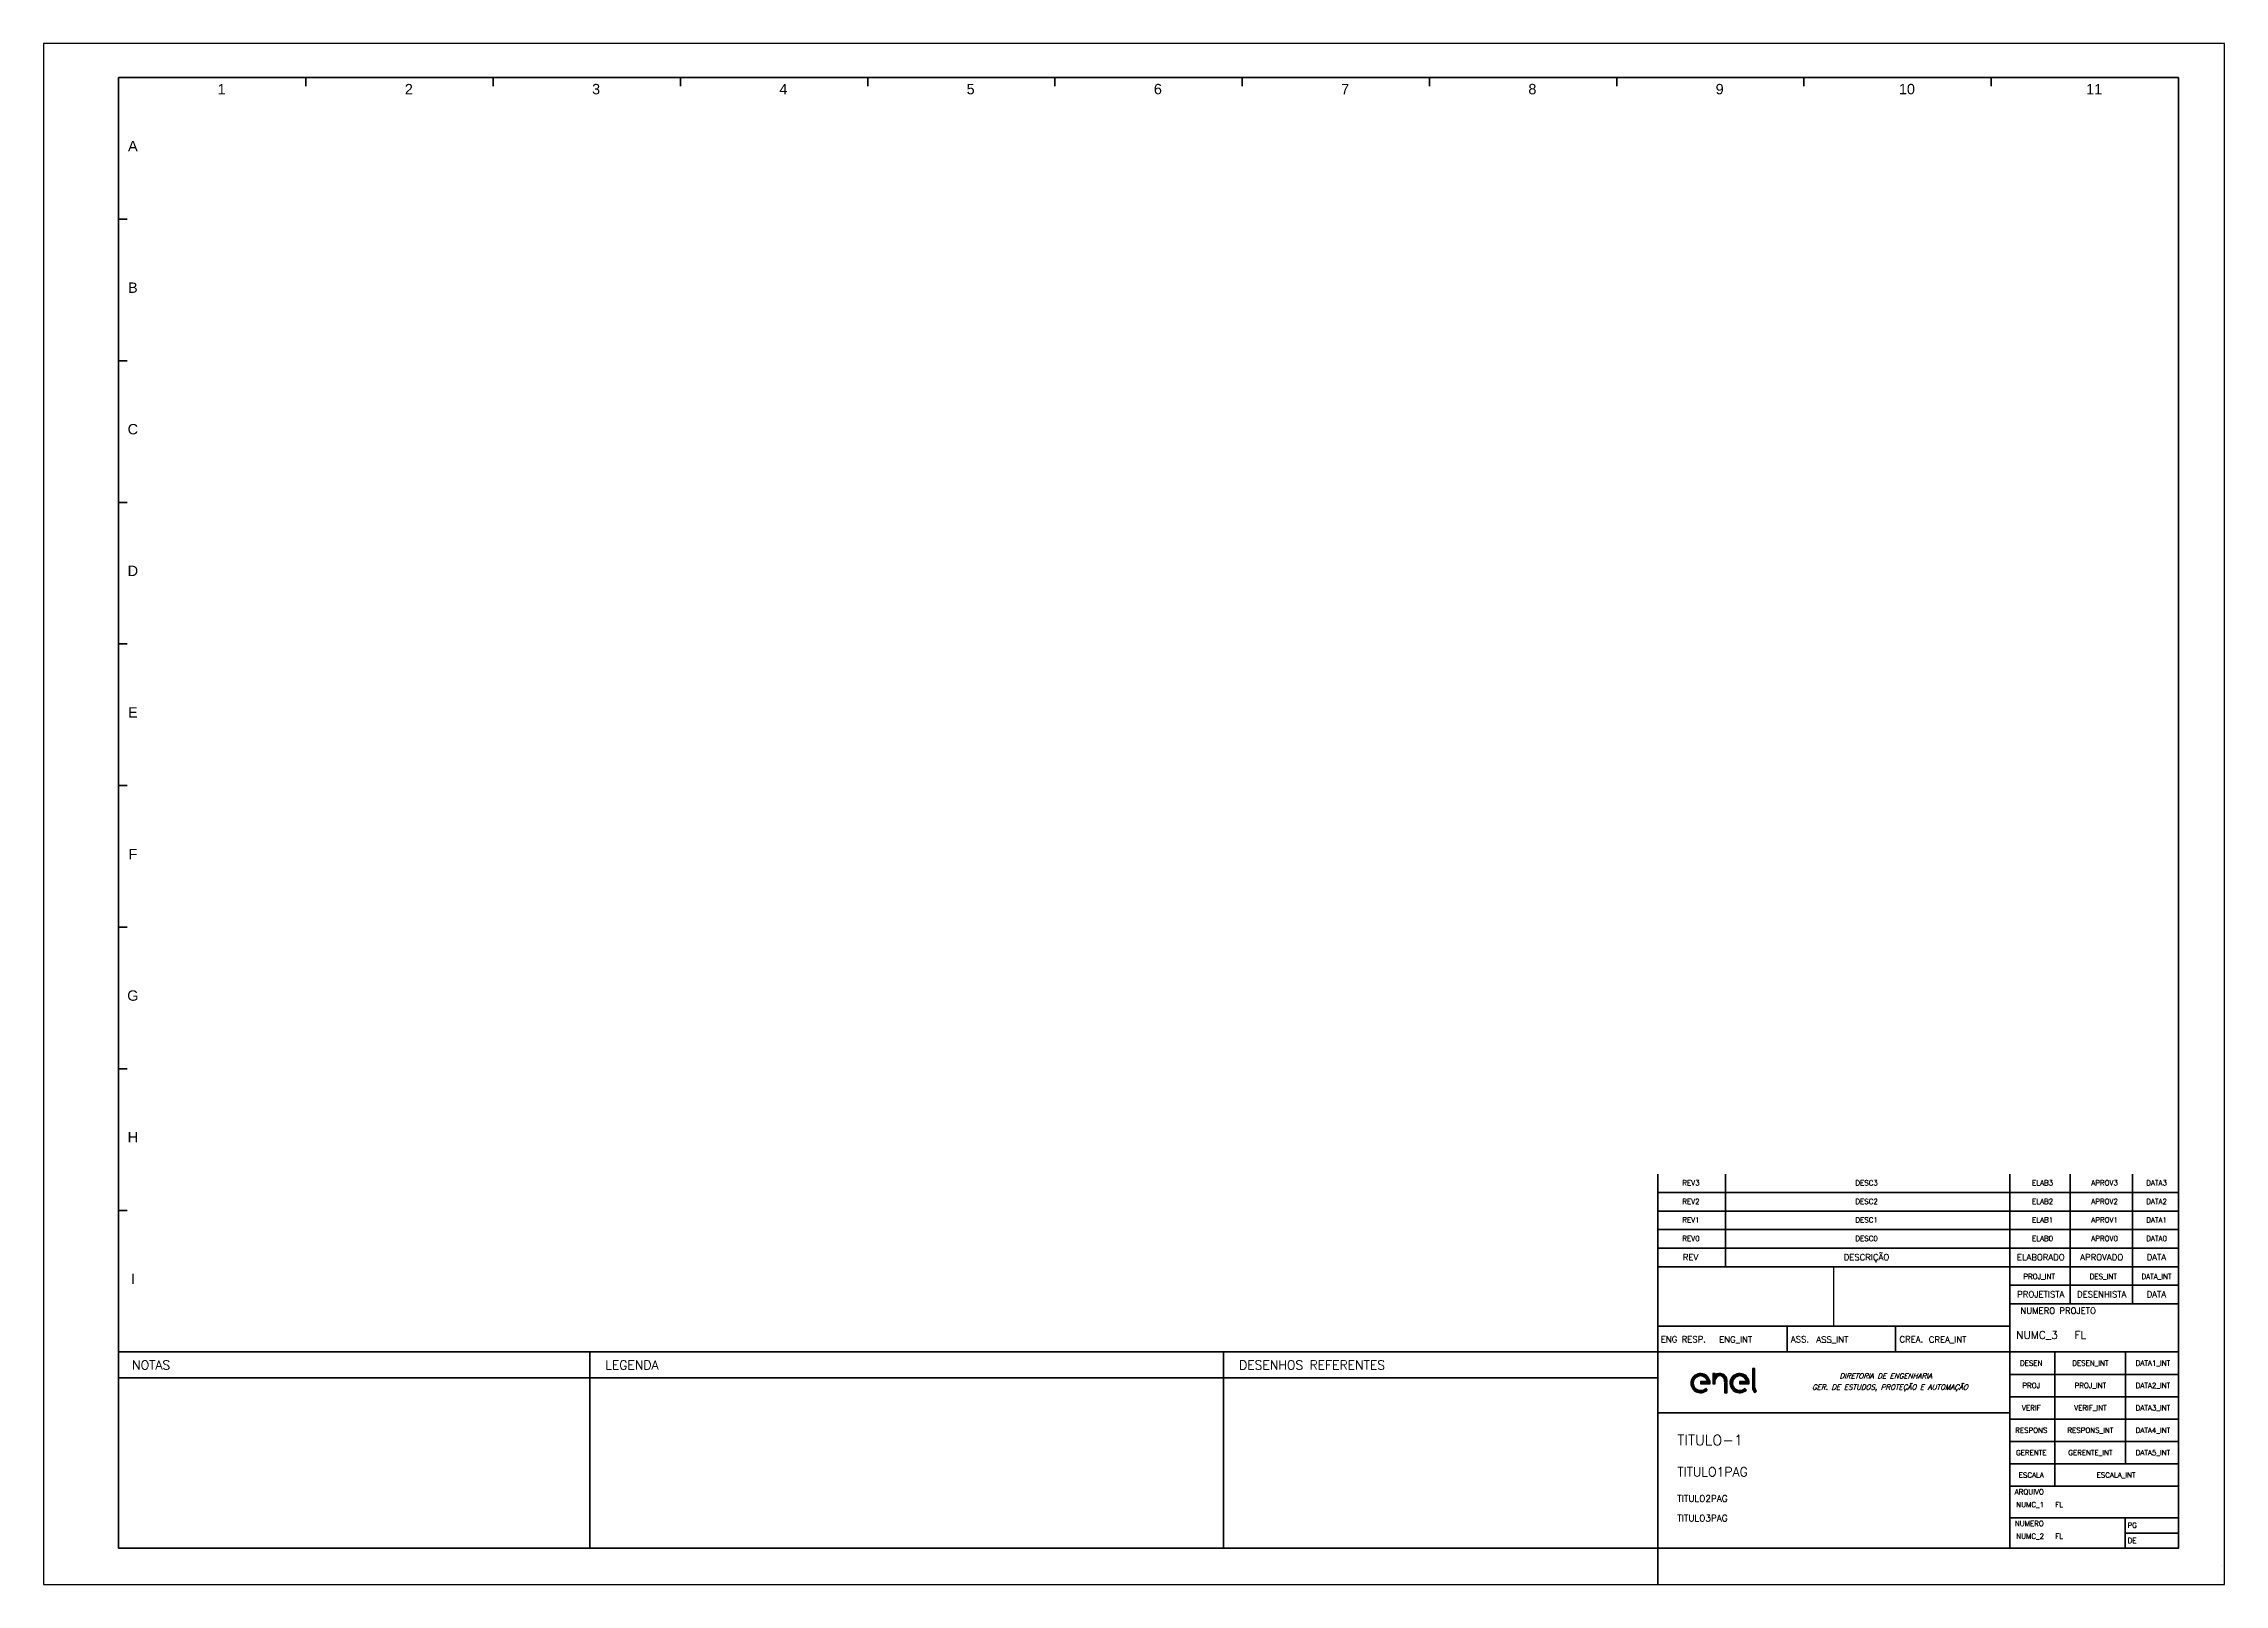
# Model space of a CAD drawing. Header units: millimetres. Extents: x 0 to 841, y 0 to 594.
import ezdxf
from ezdxf.enums import TextEntityAlignment as Align

# ---------------------------------------------------------------- set-up
doc = ezdxf.new("R2010")
doc.units = ezdxf.units.MM
doc.layers.add('-1', color=7, linetype='Continuous')
doc.layers.add('1', color=7, linetype='Continuous')
doc.styles.add('SIMPLEX', font='SIMPLEX.shx', dxfattribs={"height": 2})
doc.styles.get("Standard").update_dxf_attribs({"font": 'arial.ttf'})

msp = doc.modelspace()

# ---------------------------------------------------------------- hatches: boundary and pattern name
at = {"ltscale": 0.3}
h = msp.add_hatch(color=42, dxfattribs=at)
h.set_gradient(color1=(230, 148, 24), color2=(247, 7, 91), rotation=90, tint=0.91)
h.paths.add_polyline_path([(642.64, 78.25, 3.996024), (641.56, 74.89), (640.87, 75.58, -3.719109), (641.64, 78.25)])
for color, points in [(253, [(638.95, 77.28), (638.95, 78.25), (642.64, 78.25), (642.64, 77.28)]), (253, [(643.66, 81.32), (643.66, 77.28), (644.63, 77.28), (644.63, 81.32)]), (253, [(648.28, 77.89), (648.28, 73.82), (649.25, 73.82), (649.25, 77.89)]), (253, [(654.04, 77.28), (654.04, 78.25), (657.73, 78.25), (657.73, 77.28)]), (253, [(659.01, 79.14), (659.01, 83.21), (659.98, 83.21), (659.98, 79.14)]), (116, [(659.01, 79.14), (659.01, 75.81, 0.208621), (659.87, 73.82), (660.56, 74.51, -0.21412), (659.98, 75.81), (659.98, 79.14)])]:
    msp.add_hatch(color=color, dxfattribs=at).paths.add_polyline_path(points)
h = msp.add_hatch(color=7, dxfattribs=at)
h.set_gradient(color1=(250, 239, 234), color2=(224, 25, 235), centered=1, tint=0.91, name='INVCURVED')
h.paths.add_polyline_path([(648.28, 78.7), (648.28, 78.13), (649.25, 78.13), (649.25, 78.7, 0.591595), (644.63, 80.74), (644.63, 78.7, -0.905629)])
h = msp.add_hatch(color=7, dxfattribs=at)
h.set_gradient(color1=(250, 239, 234), color2=(19, 26, 235), rotation=60, centered=1, tint=0.91, name='INVHEMISPHERICAL')
h.paths.add_polyline_path([(657.73, 78.25, 3.996024), (656.66, 74.89), (655.97, 75.58, -3.719109), (656.74, 78.25)])

# ---------------------------------------------------------------- linework, layer by layer
at = {"lineweight": 50}
for p, q in [((28.94, 580.91), (28.94, 526.32)), ((101.15, 580.91), (101.15, 577.64)), ((173.37, 580.91), (173.37, 577.64)), ((245.58, 580.91), (245.58, 577.64)), ((317.8, 580.91), (317.8, 577.64)), ((390.01, 580.91), (390.01, 577.64)), ((462.22, 580.91), (462.22, 577.64)), ((534.44, 580.91), (534.44, 577.64)), ((606.65, 580.91), (606.65, 577.64)), ((678.87, 580.91), (678.87, 577.64)), ((751.08, 580.91), (751.08, 577.64)), ((28.94, 526.32), (32.2, 526.32)), ((28.94, 471.73), (32.2, 471.73)), ((28.94, 417.14), (32.2, 417.14)), ((28.94, 362.55), (32.2, 362.55)), ((28.94, 307.96), (32.2, 307.96)), ((28.94, 253.37), (32.2, 253.37)), ((28.94, 198.78), (32.2, 198.78)), ((622.48, 158.19), (622.48, 0)), ((648.56, 122.48), (648.56, 158.19)), ((758.25, 108.19), (758.25, 158.19)), ((781.56, 158.19), (781.56, 108.19)), ((805.61, 158.19), (805.61, 108.19)), ((28.94, 144.19), (32.2, 144.19)), ((622.48, 151.05), (823.3, 151.05)), ((622.48, 143.91), (823.3, 143.91)), ((622.48, 136.77), (823.3, 136.77)), ((622.48, 129.62), (823.3, 129.62)), ((622.48, 122.48), (823.3, 122.48)), ((758.25, 122.48), (823.3, 122.48)), ((758.25, 115.34), (823.3, 115.34)), ((758.25, 108.19), (758.25, 13.94)), ((758.25, 108.19), (823.3, 108.19)), ((622.48, 99.55), (758.25, 99.55)), ((672.34, 89.6), (672.34, 99.55)), ((714.22, 89.6), (714.22, 99.55)), ((28.94, 89.6), (38.2, 89.6)), ((622.48, 89.6), (28.94, 89.6)), ((210.65, 89.6), (210.65, 13.94)), ((455.04, 89.6), (455.04, 13.94)), ((823.3, 89.6), (622.48, 89.6)), ((775.65, 89.6), (775.65, 37.81)), ((802.88, 89.6), (802.88, 46.44)), ((622.48, 79.58), (28.94, 79.58)), ((758.25, 80.97), (823.3, 80.97)), ((758.25, 72.33), (823.3, 72.33)), ((622.48, 66.19), (758.25, 66.19)), ((758.25, 63.7), (823.3, 63.7)), ((758.25, 55.07), (823.3, 55.07)), ((758.25, 46.44), (823.3, 46.44)), ((758.25, 37.81), (823.3, 37.81)), ((758.25, 25.62), (823.3, 25.62)), ((802.68, 25.62), (802.68, 13.94)), ((802.68, 19.78), (823.3, 19.78))]:
    msp.add_line(p, q, dxfattribs=at)
msp.add_line((690.39, 99.55), (690.39, 122.48))
at = {"color": 221, "ltscale": 0.3}
for p, q in [((648.28, 78.13), (648.28, 78.7)), ((648.28, 78.13), (649.25, 78.13)), ((649.25, 78.13), (649.25, 78.7))]:
    msp.add_line(p, q, dxfattribs=at)
at = {"color": 20, "ltscale": 0.3}
msp.add_line((640.87, 75.58), (641.56, 74.89), dxfattribs=at)
at = {"color": 152, "ltscale": 0.3}
msp.add_line((655.97, 75.58), (656.66, 74.89), dxfattribs=at)
at = {"color": 116, "ltscale": 0.3}
msp.add_line((659.87, 73.82), (660.56, 74.51), dxfattribs=at)
at = {"color": 7, "linetype": 'Continuous'}
msp.add_lwpolyline([(0, 0), (841, 0), (841, 594), (0, 594)], close=True, dxfattribs=at)
at = {"lineweight": 50}
msp.add_lwpolyline([(28.94, 580.91), (823.3, 580.91), (823.3, 13.94), (28.94, 13.94)], close=True, dxfattribs=at)
at = {"color": 253, "ltscale": 0.3}
for points in [[(638.95, 77.28), (642.64, 77.28), (642.64, 78.25), (638.95, 78.25)], [(644.63, 77.28), (644.63, 81.32), (643.66, 81.32), (643.66, 77.28)], [(648.28, 77.89), (648.28, 73.82), (649.25, 73.82), (649.25, 77.89)], [(654.04, 77.28), (657.73, 77.28), (657.73, 78.25), (654.04, 78.25)], [(659.01, 83.21), (659.01, 79.14), (659.98, 79.14), (659.98, 83.21)]]:
    msp.add_lwpolyline(points, close=True, dxfattribs=at)
at = {"color": 116, "ltscale": 0.3}
msp.add_lwpolyline([(659.98, 75.81), (659.98, 79.14), (659.01, 79.14), (659.01, 75.81)], dxfattribs=at)
at = {"color": 20, "ltscale": 0.3}
for radius, start, end in [(3.75, 10.43071, 314.23208), (2.77, 14.16158, 313.96225)]:
    msp.add_arc((638.95, 77.57), radius, start, end, dxfattribs=at)
at = {"color": 220, "ltscale": 0.3}
for centre, radius, start, end in [((646.38, 78.45), 2.88, 4.9373, 127.3707), ((646.45, 78.52), 1.83, 5.67021, 174.32979)]:
    msp.add_arc(centre, radius, start, end, dxfattribs=at)
at = {"color": 152, "ltscale": 0.3}
for radius, start, end in [(3.75, 10.43071, 314.23208), (2.77, 14.16158, 313.96225)]:
    msp.add_arc((654.04, 77.57), radius, start, end, dxfattribs=at)
at = {"color": 116, "ltscale": 0.3}
for radius, end in [(2.7, 227.13637), (1.73, 228.34272)]:
    msp.add_arc((661.71, 75.81), radius, 180, end, dxfattribs=at)

# ---------------------------------------------------------------- texts
at = {"layer": '-1', "color": 7, "linetype": 'Continuous', "style": 'SIMPLEX'}
for tag, height, p in [('REV3', 2, (635.3, 153.79)), ('DESC3', 2, (703.04, 153.79)), ('ELAB3', 2, (770.88, 153.79)), ('APROV3', 2, (794.83, 153.79)), ('DATA3', 2, (814.87, 153.79)), ('REV2', 2, (635.3, 146.64)), ('DESC2', 2, (703.04, 146.64)), ('ELAB2', 2, (770.88, 146.64)), ('APROV2', 2, (794.83, 146.64)), ('DATA2', 2, (814.87, 146.64)), ('REV1', 2, (635.3, 139.5)), ('DESC1', 2, (703.04, 139.5)), ('ELAB1', 2, (770.88, 139.5)), ('APROV1', 2, (794.83, 139.5)), ('DATA1', 2, (814.87, 139.5)), ('REV0', 2, (635.3, 132.36)), ('DESC0', 2, (703.04, 132.36)), ('ELAB0', 2, (770.88, 132.36)), ('APROV0', 2, (794.83, 132.36)), ('DATA0', 2, (814.87, 132.36)), ('TOT', 0.01, (840.05, 1.38)), ('FL', 0.01, (840.05, 7.22))]:
    msp.add_attdef(tag, text='', height=height, dxfattribs=at).set_placement(p, align=Align.CENTER)
for tag, height, p in [('FL', 3, (783.21, 96.16)), ('TITULO1PAG', 3.5, (630.03, 43.38)), ('TITULO2PAG', 2.5, (630.03, 33.1)), ('TITULO3PAG', 2.5, (630.03, 25.54)), ('FL', 2, (775.77, 30.75)), ('FL', 2, (775.77, 18.55))]:
    msp.add_attdef(tag, text='', height=height, dxfattribs=at).set_placement(p, align=Align.MIDDLE_LEFT)
at = {"color": 7, "linetype": 'Continuous', "style": 'SIMPLEX'}
for s, height, p in [('REV', 2.4, (632.16, 124.94)), ('ENG RESP.', 2.4, (623.66, 93.31)), ('ASS.', 2.4, (673.83, 93.31)), ('CREA.', 2.4, (715.71, 93.31)), ('NOTAS', 3.5, (34.11, 82.8)), ('LEGENDA', 3.5, (216.59, 82.8)), ('DESENHOS REFERENTES', 3.5, (461.03, 82.8))]:
    msp.add_text(s, height=height, dxfattribs=at).set_placement(p)
for s, height, p in [('DESCRIÇÃO', 2.4, (702.96, 124.94)), ('ELABORADO', 2.4, (770.19, 124.94)), ('APROVADO', 2.4, (793.68, 124.94)), ('DATA', 2.4, (814.78, 124.94)), ('PROJETISTA', 2.4, (770.19, 110.66)), ('DESENHISTA', 2.4, (793.68, 110.66)), ('DATA', 2.4, (814.78, 110.66)), ('NUMERO PROJETO', 2.4, (776.9, 104.29)), ('DESEN', 2, (766.54, 84.3)), ('PROJ', 2, (766.54, 75.67)), ('VERIF', 2, (766.54, 67.04)), ('RESPONS', 2, (766.54, 58.41)), ('GERENTE', 2, (766.54, 49.77)), ('ESCALA', 2, (766.54, 41.14)), ('ARQUIVO', 2, (765.76, 34.66)), ('NUMERO', 2, (765.76, 22.48)), ('PG', 2, (805.42, 21.77)), ('DE', 2, (805.42, 15.93))]:
    msp.add_text(s, height=height, dxfattribs=at).set_placement(p, align=Align.CENTER)
at = {"style": 'SIMPLEX', "oblique": 17}
for s, p in [('GER. DE ESTUDOS, PROTEÇÃO E AUTOMAÇÃO', (712.03, 76.02)), ('DIRETORIA DE ENGENHARIA', (710.38, 80.34))]:
    msp.add_text(s, height=2, dxfattribs=at).set_placement(p, align=Align.MIDDLE)
at = {"lineweight": 50, "char_height": 4, "width": 39.6, "attachment_point": 5, "line_spacing_factor": 0.8}
for s, insert in [('1', (68.64, 576.45)), ('2', (140.86, 576.45)), ('3', (213.07, 576.45)), ('4', (285.29, 576.45)), ('5', (357.5, 576.45)), ('6', (429.71, 576.45)), ('7', (501.93, 576.45)), ('8', (574.14, 576.45)), ('9', (646.36, 576.45)), ('10', (718.57, 576.45)), ('11', (790.79, 576.45)), ('A', (34.42, 554.51)), ('B', (34.42, 499.92)), ('C', (34.42, 445.33)), ('D', (34.42, 390.74)), ('E', (34.42, 336.15)), ('F', (34.42, 281.56)), ('G', (34.42, 226.97)), ('H', (34.42, 172.38)), ('I', (34.42, 117.79))]:
    msp.add_mtext(s, dxfattribs=dict(at, insert=insert))
at = {"color": 7, "linetype": 'Continuous', "style": 'SIMPLEX'}
for tag, p in [('PROJ_INT', (769.59, 118.69)), ('DES_INT', (794.29, 118.69)), ('DATA_INT', (814.81, 118.69)), ('DESEN_INT', (789.32, 85.3)), ('DATA1_INT', (813.44, 85.3)), ('PROJ_INT', (789.32, 76.67)), ('DATA2_INT', (813.44, 76.67)), ('VERIF_INT', (789.32, 68.04)), ('DATA3_INT', (813.44, 68.04)), ('RESPONS_INT', (789.32, 59.41)), ('DATA4_INT', (813.44, 59.41)), ('GERENTE_INT', (789.32, 50.78)), ('DATA5_INT', (813.44, 50.78)), ('ESCALA_INT', (799.24, 42.14))]:
    msp.add_attdef(tag, text='', height=2, dxfattribs=at).set_placement(p, align=Align.MIDDLE_CENTER)
for tag, height, p in [('ENG_INT', 2.4, (646.17, 94.39)), ('ASS_INT', 2.4, (683.64, 94.39)), ('CREA_INT', 2.4, (727.03, 94.39)), ('NUMC_3', 3, (760.73, 96.16)), ('TITULO-1', 4, (630.03, 55.63)), ('NUMC_1', 2, (760.73, 30.75)), ('NUMC_2', 2, (760.73, 18.55))]:
    msp.add_attdef(tag, text='', height=height, dxfattribs=at).set_placement(p, align=Align.MIDDLE_LEFT)
at = {"layer": '1', "color": 7, "linetype": 'Continuous', "style": 'SIMPLEX'}
for tag, height, p in [('REV3', 2, (635.3, 153.79)), ('DESC3', 2, (703.04, 153.79)), ('ELAB3', 2, (770.88, 153.79)), ('APROV3', 2, (794.83, 153.79)), ('DATA3', 2, (814.87, 153.79)), ('REV2', 2, (635.3, 146.64)), ('DESC2', 2, (703.04, 146.64)), ('ELAB2', 2, (770.88, 146.64)), ('APROV2', 2, (794.83, 146.64)), ('DATA2', 2, (814.87, 146.64)), ('REV1', 2, (635.3, 139.5)), ('DESC1', 2, (703.04, 139.5)), ('ELAB1', 2, (770.88, 139.5)), ('APROV1', 2, (794.83, 139.5)), ('DATA1', 2, (814.87, 139.5)), ('REV0', 2, (635.3, 132.36)), ('DESC0', 2, (703.04, 132.36)), ('ELAB0', 2, (770.88, 132.36)), ('APROV0', 2, (794.83, 132.36)), ('DATA0', 2, (814.87, 132.36)), ('TOT', 0.01, (840.05, 1.38)), ('FL', 0.01, (840.05, 7.22))]:
    msp.add_attdef(tag, text='', height=height, dxfattribs=at).set_placement(p, align=Align.CENTER)
for tag, height, p in [('FL', 3, (783.21, 96.16)), ('TITULO1PAG', 3.5, (630.03, 43.38)), ('TITULO2PAG', 2.5, (630.03, 33.1)), ('TITULO3PAG', 2.5, (630.03, 25.54)), ('FL', 2, (775.77, 30.75)), ('FL', 2, (775.77, 18.55))]:
    msp.add_attdef(tag, text='', height=height, dxfattribs=at).set_placement(p, align=Align.MIDDLE_LEFT)

doc.saveas('drawing.dxf')
